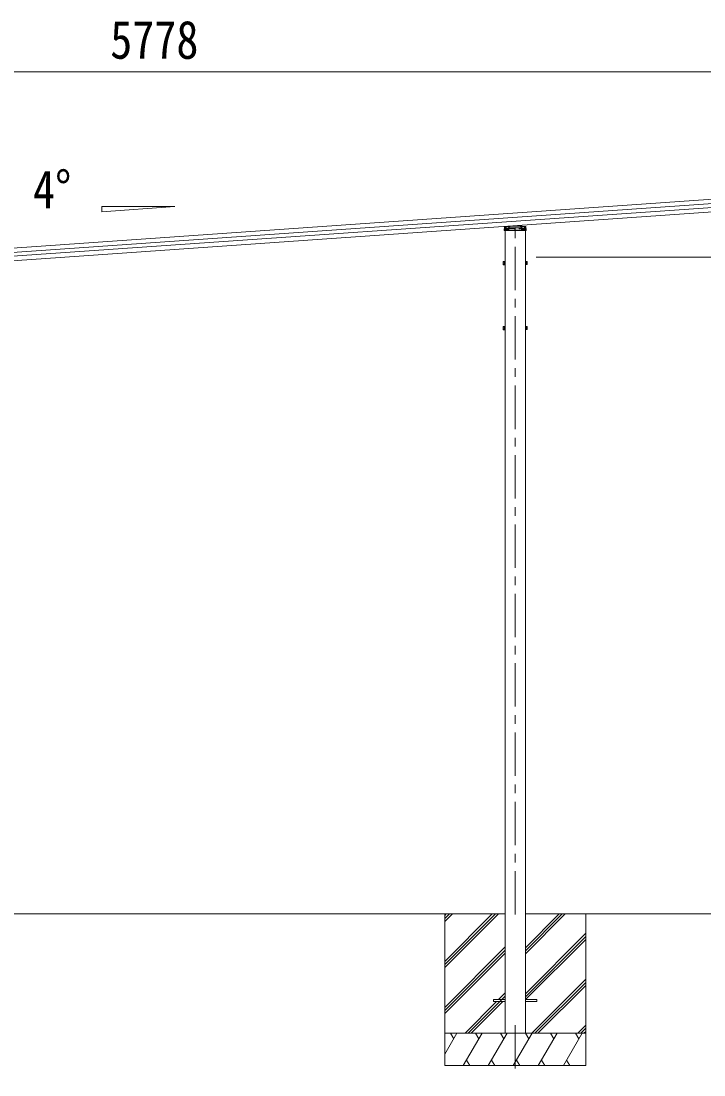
# Model space of a CAD drawing. Units: millimetres at full size, sheet at 1:40; details may follow other scales. Extents: x -11243 to 11243, y -7760 to 7760.
# Drawn here: x 4173 to 7324, y -5174 to -311 of the extents above; entities that cross this region are included whole.
import ezdxf
from ezdxf.enums import TextEntityAlignment as Align

# ---------------------------------------------------------------- set-up
doc = ezdxf.new("R2010")
doc.units = ezdxf.units.MM
doc.header["$LTSCALE"] = 40
doc.linetypes.add('CHAIN1', pattern=[8, 5, -1, 1, -1])
doc.linetypes.add('DASHED1', pattern=[1.8, 1.2, -0.6])
for name, color, linetype, lineweight in [('0-0_0', 7, 'Continuous', 9), ('0-1_本体', 5, 'CHAIN1', 9), ('0-3_ELV2', 4, 'Continuous', 9), ('0-6_OTH_LINE', 6, 'Continuous', 9), ('0-7_SHAPE', 4, 'Continuous', 9)]:
    doc.layers.add(name, color=color, linetype=linetype, lineweight=lineweight)
doc.styles.add('ＭＳ ゴシック', font='')
doc.styles.get('ＭＳ ゴシック').set_extended_font_data('MS Gothic')

msp = doc.modelspace()

# ---------------------------------------------------------------- linework, layer by layer
at = {"layer": '0-0_0'}
for p, q in [((3199.62, -4430.86), (6406.62, -4430.86)), ((6128.12, -4430.86), (6128.12, -5130.86)), ((6128.12, -4649.84), (6347.1, -4430.86)), ((6128.12, -4663.98), (6361.24, -4430.86)), ((6128.12, -4678.12), (6375.38, -4430.86)), ((6128.12, -4465.99), (6163.25, -4430.86)), ((6128.12, -4451.85), (6149.11, -4430.86)), ((6128.12, -4437.71), (6134.96, -4430.86)), ((6499.62, -4614.99), (6683.75, -4430.86)), ((6499.62, -4600.85), (6669.61, -4430.86)), ((6499.62, -4586.7), (6655.46, -4430.86)), ((6499.62, -4430.86), (7483.37, -4430.86)), ((6778.12, -4430.86), (6778.12, -5130.86)), ((6499.62, -4798.83), (6778.12, -4520.34)), ((6499.62, -4812.98), (6778.12, -4534.48)), ((6500.38, -4826.36), (6778.12, -4548.62)), ((6128.12, -4861.97), (6406.62, -4583.47)), ((6128.12, -4876.11), (6406.62, -4597.61)), ((6128.12, -4890.25), (6406.62, -4611.75)), ((6529.72, -4980.86), (6778.12, -4732.47)), ((6543.87, -4980.86), (6778.12, -4746.61)), ((6558.01, -4980.86), (6778.12, -4760.75)), ((6235.5, -4980.86), (6406.62, -4809.74)), ((6375.86, -4826.36), (6406.62, -4795.6)), ((6221.36, -4980.86), (6366.86, -4835.36)), ((6249.64, -4980.86), (6395.14, -4835.36)), ((6741.86, -4980.86), (6778.12, -4944.6)), ((6756, -4980.86), (6778.12, -4958.74)), ((6128.12, -4980.86), (6778.12, -4980.86)), ((6128.12, -5078.11), (6184.26, -4980.86)), ((6169.26, -5006.84), (6154.26, -4980.86)), ((6213.13, -5130.86), (6299.73, -4980.86)), ((6284.73, -5006.84), (6269.73, -4980.86)), ((6328.6, -5130.86), (6415.2, -4980.86)), ((6400.2, -5006.84), (6385.2, -4980.86)), ((6444.07, -5130.86), (6530.67, -4980.86)), ((6515.67, -5006.84), (6500.67, -4980.86)), ((6559.54, -5130.86), (6646.15, -4980.86)), ((6631.14, -5006.84), (6616.14, -4980.86)), ((6675.01, -5130.86), (6761.62, -4980.86)), ((6731.61, -4980.86), (6746.61, -5006.84)), ((6770.14, -4980.86), (6778.12, -4972.88)), ((6228.13, -5104.88), (6243.13, -5130.86)), ((6343.6, -5104.88), (6358.6, -5130.86)), ((6459.07, -5104.88), (6474.07, -5130.86)), ((6574.54, -5104.88), (6589.54, -5130.86)), ((6690.01, -5104.88), (6705.01, -5130.86)), ((6128.12, -5130.86), (6778.12, -5130.86))]:
    msp.add_line(p, q, dxfattribs=at)
at = {"layer": '0-1_本体'}
for p, q in [((6453.12, -4433.36), (6453.12, -1244.67)), ((6453.12, -4944.73), (6453.12, -5173.73))]:
    msp.add_line(p, q, dxfattribs=at)
at = {"layer": '0-3_ELV2'}
for p, q in [((7582.13, -1117.58), (2009.72, -1507.24)), ((7583.55, -1137.89), (2011.14, -1527.55)), ((7584.75, -1155.13), (2012.35, -1544.79)), ((7586.17, -1175.44), (2013.77, -1565.1)), ((6404.18, -1267.29), (6453.12, -1263.87)), ((6404.7, -1258.78), (6453.12, -1255.4)), ((6453.12, -1255.4), (6501.53, -1258.78)), ((6453.12, -1263.87), (6502.05, -1267.29)), ((6482.93, -1252.86), (6483.22, -1257.5)), ((6502.46, -1259.72), (6503.57, -1277.8)), ((6406.62, -4980.86), (6406.62, -1277.8)), ((6499.62, -4980.86), (6499.62, -1277.8)), ((6397.92, -1421.1), (6398.5, -1420.09)), ((6397.92, -1421.1), (6397.92, -1434.1)), ((6397.92, -1434.1), (6398.5, -1435.1)), ((6403.42, -1420.09), (6398.5, -1420.09)), ((6403.42, -1423.84), (6398.5, -1423.84)), ((6403.42, -1431.35), (6398.5, -1431.35)), ((6403.42, -1435.1), (6398.5, -1435.1)), ((6403.41, -1427.9), (6405.02, -1427.9)), ((6403.42, -1419.89), (6403.42, -1434.9)), ((6405.02, -1420.35), (6403.42, -1420.35)), ((6403.42, -1426.9), (6405.02, -1426.9)), ((6403.42, -1434.45), (6405.02, -1434.45)), ((6501.22, -1420.35), (6502.82, -1420.35)), ((6502.82, -1426.9), (6501.22, -1426.9)), ((6502.82, -1427.9), (6501.22, -1427.9)), ((6502.82, -1434.45), (6501.22, -1434.45)), ((6502.82, -1419.89), (6502.82, -1434.9)), ((6502.82, -1419.89), (6507.74, -1419.89)), ((6502.82, -1423.64), (6507.74, -1423.64)), ((6502.82, -1431.15), (6507.74, -1431.15)), ((6502.82, -1434.9), (6507.74, -1434.9)), ((6508.32, -1420.9), (6507.74, -1419.89)), ((6508.32, -1433.9), (6507.74, -1434.9)), ((6508.32, -1420.9), (6508.32, -1433.9)), ((6397.92, -1721.1), (6398.5, -1720.09)), ((6397.92, -1721.1), (6397.92, -1734.1)), ((6397.92, -1734.1), (6398.5, -1735.1)), ((6403.42, -1720.09), (6398.5, -1720.09)), ((6403.42, -1723.84), (6398.5, -1723.84)), ((6403.42, -1731.35), (6398.5, -1731.35)), ((6403.42, -1735.1), (6398.5, -1735.1)), ((6403.41, -1727.9), (6405.02, -1727.9)), ((6403.42, -1719.89), (6403.42, -1734.9)), ((6405.02, -1720.35), (6403.42, -1720.35)), ((6403.42, -1726.9), (6405.02, -1726.9)), ((6403.42, -1734.45), (6405.02, -1734.45)), ((6501.22, -1720.35), (6502.82, -1720.35)), ((6502.82, -1726.9), (6501.22, -1726.9)), ((6502.82, -1727.9), (6501.22, -1727.9)), ((6502.82, -1734.45), (6501.22, -1734.45)), ((6502.82, -1719.89), (6502.82, -1734.9)), ((6502.82, -1719.89), (6507.74, -1719.89)), ((6502.82, -1723.64), (6507.74, -1723.64)), ((6502.82, -1731.15), (6507.74, -1731.15)), ((6502.82, -1734.9), (6507.74, -1734.9)), ((6508.32, -1720.9), (6507.74, -1719.89)), ((6508.32, -1733.9), (6507.74, -1734.9)), ((6508.32, -1720.9), (6508.32, -1733.9)), ((6353.12, -4826.36), (6406.62, -4826.36)), ((6553.12, -4826.36), (6499.62, -4826.36))]:
    msp.add_line(p, q, dxfattribs=at)
at = {"layer": '0-3_ELV2', "linetype": 'DASHED1'}
for p, q in [((6406.72, -1260.65), (6405.67, -1277.8)), ((6453.12, -1257.4), (6406.72, -1260.65)), ((6409.92, -1260.42), (6409.92, -1274.07)), ((6411.12, -1260.34), (6411.12, -1275.8)), ((6422.36, -1268.24), (6423.04, -1257.05)), ((6425.05, -1256.91), (6423.78, -1277.8)), ((6499.51, -1260.65), (6453.12, -1257.4)), ((6480.94, -1253), (6482.45, -1277.8)), ((6483.22, -1257.5), (6483.87, -1268.24)), ((6495.12, -1260.34), (6495.12, -1275.8)), ((6496.32, -1260.42), (6496.32, -1274.07)), ((6500.56, -1277.8), (6499.51, -1260.65)), ((6404.25, -1267.3), (6501.98, -1267.3)), ((6406.14, -1270.1), (6411.12, -1270.1)), ((6406.19, -1269.3), (6500.04, -1269.3)), ((6453.12, -1265.87), (6406.2, -1269.15)), ((6409.92, -1274.07), (6410.92, -1275.8)), ((6495.32, -1275.8), (6410.92, -1275.8)), ((6412.62, -1268.7), (6412.62, -1275.8)), ((6415.72, -1269.3), (6415.72, -1275.8)), ((6415.84, -1269.3), (6415.84, -1275.8)), ((6416.12, -1268.46), (6416.12, -1275.8)), ((6416.12, -1274.07), (6419.12, -1274.07)), ((6419.12, -1268.25), (6419.12, -1275.8)), ((6427.12, -1267.3), (6427.12, -1269.3)), ((6431.62, -1270.1), (6431.62, -1267.38)), ((6433.12, -1270.1), (6431.62, -1270.1)), ((6433.12, -1267.27), (6433.12, -1270.1)), ((6500.03, -1269.15), (6453.12, -1265.87)), ((6473.12, -1270.1), (6473.12, -1267.27)), ((6473.12, -1270.1), (6474.62, -1270.1)), ((6474.62, -1267.38), (6474.62, -1270.1)), ((6479.12, -1269.3), (6479.12, -1267.3)), ((6487.12, -1268.25), (6487.12, -1275.8)), ((6487.12, -1274.07), (6490.12, -1274.07)), ((6490.12, -1268.46), (6490.12, -1275.8)), ((6490.39, -1269.3), (6490.39, -1275.8)), ((6490.52, -1269.3), (6490.52, -1275.8)), ((6493.62, -1268.7), (6493.62, -1275.8)), ((6495.12, -1270.1), (6500.09, -1270.1)), ((6495.32, -1275.8), (6496.32, -1274.07))]:
    msp.add_line(p, q, dxfattribs=at)
at = {"layer": '0-3_ELV2'}
for points in [[(6503.57, -1277.8), (6402.67, -1277.8), (6403.77, -1259.72)], [(6406.62, -1418.9), (6405.02, -1418.9), (6405.02, -1435.9), (6406.62, -1435.9)], [(6499.62, -1418.9), (6501.22, -1418.9), (6501.22, -1435.9), (6499.62, -1435.9)], [(6406.62, -1718.9), (6405.02, -1718.9), (6405.02, -1735.9), (6406.62, -1735.9)], [(6499.62, -1718.9), (6501.22, -1718.9), (6501.22, -1735.9), (6499.62, -1735.9)], [(6353.12, -4826.36), (6353.12, -4835.36), (6406.62, -4835.36)], [(6553.12, -4826.36), (6553.12, -4835.36), (6499.62, -4835.36)]]:
    msp.add_lwpolyline(points, dxfattribs=at)
for centre, radius, start, end in [((6404.77, -1259.78), 1, 94, 176.5), ((6501.46, -1259.78), 1, 3.5, 86), ((6404.25, -1268.29), 1, 94, 176.5), ((6501.98, -1268.29), 1, 3.5, 86), ((6401.24, -1421.97), 3.32, 145.61575, 214.38425), ((6410.34, -1427.6), 12.42, 162.41205, 197.58795), ((6401.24, -1433.23), 3.32, 145.61575, 214.38425), ((6504.99, -1421.77), 3.32, 325.61575, 34.38425), ((6504.99, -1433.03), 3.32, 325.61575, 34.38425), ((6495.9, -1427.4), 12.42, 342.41205, 17.58795), ((6401.24, -1721.97), 3.32, 145.61575, 214.38425), ((6410.34, -1727.6), 12.42, 162.41205, 197.58795), ((6401.24, -1733.23), 3.32, 145.61575, 214.38425), ((6504.99, -1721.77), 3.32, 325.61575, 34.38425), ((6504.99, -1733.03), 3.32, 325.61575, 34.38425), ((6495.9, -1727.4), 12.42, 342.41205, 17.58795)]:
    msp.add_arc(centre, radius, start, end, dxfattribs=at)
at = {"layer": '0-3_ELV2', "linetype": 'DASHED1'}
for centre, start, end in [((6404.25, -1268.3), 90, 176.5), ((6501.98, -1268.3), 3.5, 90)]:
    msp.add_arc(centre, 1, start, end, dxfattribs=at)
at = {"layer": '0-6_OTH_LINE'}
for p, q in [((7673.02, -545.77), (1895.02, -545.77)), ((7741.31, -1400.1), (6549.62, -1400.1))]:
    msp.add_line(p, q, dxfattribs=at)
at = {"layer": '0-7_SHAPE'}
for p, q in [((4545.86, -1167.4), (4881.86, -1167.4)), ((4545.86, -1190.89), (4545.86, -1167.4)), ((4881.86, -1167.4), (4545.86, -1190.89))]:
    msp.add_line(p, q, dxfattribs=at)

# ---------------------------------------------------------------- texts
at = {"layer": '0-6_OTH_LINE', "color": 7, "style": 'ＭＳ ゴシック', "width": 0.85}
msp.add_text('5778', height=176, dxfattribs=at).set_placement((4584.02, -537.77), align=Align.BOTTOM_LEFT)
at = {"layer": '0-7_SHAPE', "color": 7, "style": 'ＭＳ ゴシック', "width": 0.85}
msp.add_text('4°', height=176, dxfattribs=at).set_placement((4227.57, -1228.61), align=Align.BOTTOM_LEFT)

doc.saveas('drawing.dxf')
